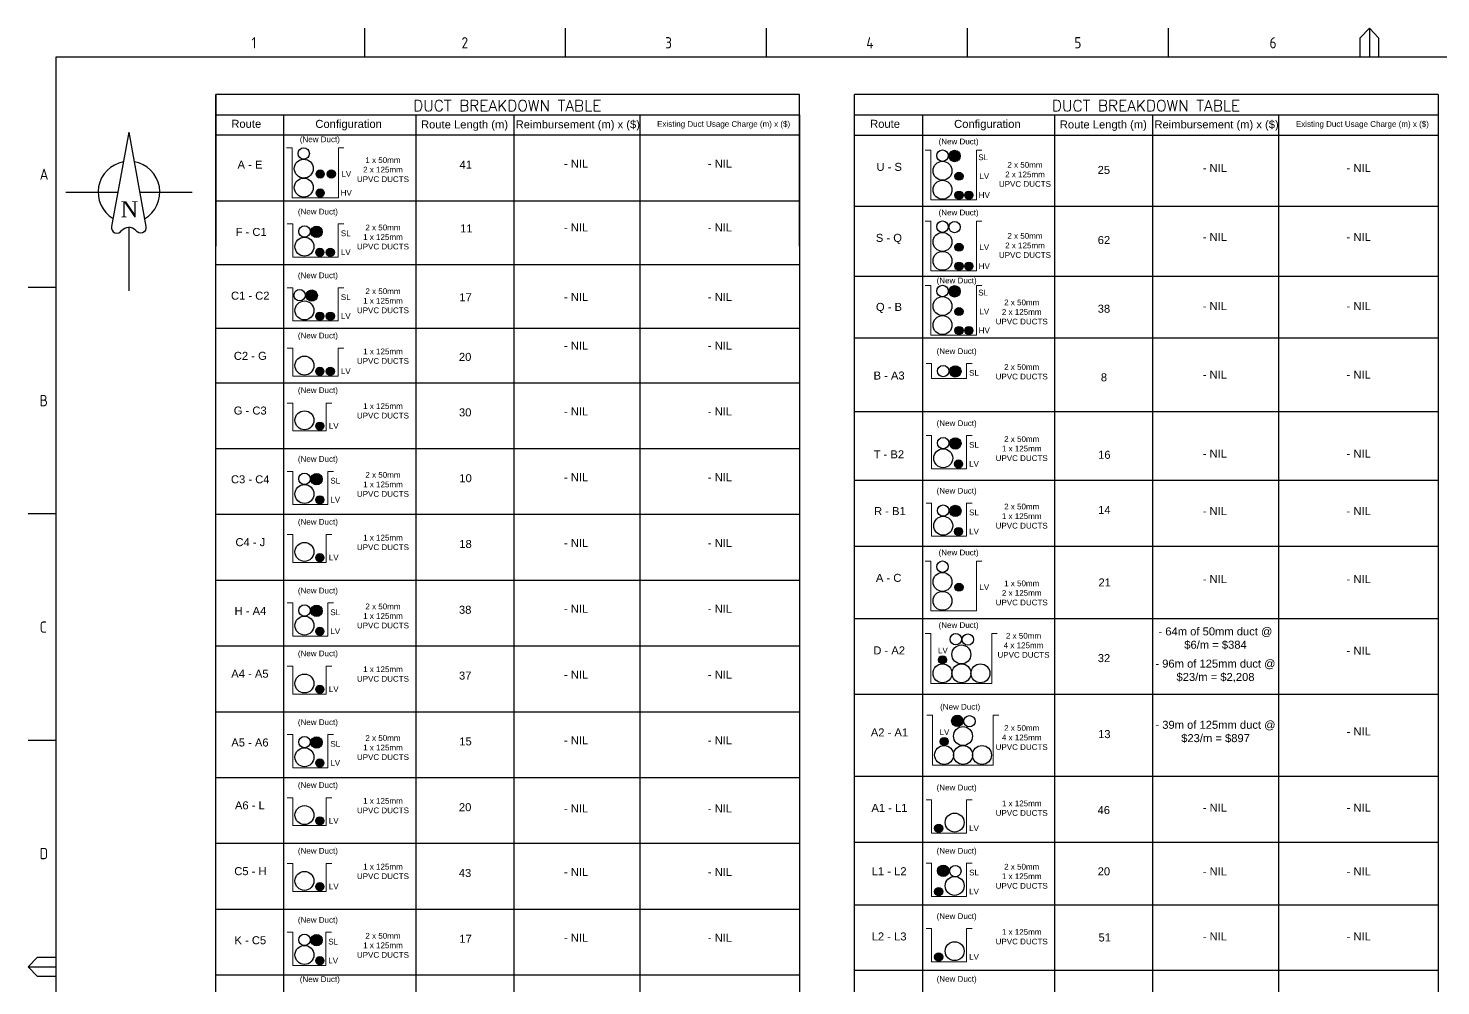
# Paper-space layout 'Sheet(4)' of a CAD drawing. Header units: metres, sheet in millimetres. Extents: x -29 to 809, y -3 to 584.
# Drawn here: x -28.8 to 412.4, y 284.7 to 583.8 of the extents above; entities that cross this region are included whole.
import ezdxf
from ezdxf.enums import TextEntityAlignment as Align

# ---------------------------------------------------------------- set-up
doc = ezdxf.new("R2010")
doc.units = ezdxf.units.M
doc.layers.get('0').update_dxf_attribs({"color": 6})
doc.layers.add('Notes', color=7, linetype='Continuous')
doc.layers.add('SupportsUG_SP_EXT', color=7, linetype='Continuous')
doc.styles.add('Elec', font='romand__.ttf')
doc.styles.add('iecISOCP', font='isocp.shx')
doc.styles.add('iecNAME', font='times.ttf')
doc.styles.get("Standard").update_dxf_attribs({"font": 'arial.ttf'})

# ---------------------------------------------------------------- blocks, each defined once
blk = doc.blocks.new('A1_FRAME_TITLE')
at = {"layer": 'Notes', "linetype": 'Continuous'}
for p, q in [((89.14, 574.39), (89.14, 583.39)), ((154.65, 574.39), (154.65, 583.39)), ((220.16, 574.39), (220.16, 583.39)), ((285.67, 574.39), (285.67, 583.39)), ((351.17, 574.39), (351.17, 583.39)), ((413.67, 580.39), (416.67, 583.39)), ((416.67, 583.39), (416.67, 574.39)), ((416.67, 583.39), (419.67, 580.39)), ((413.67, 574.39), (413.67, 580.39)), ((419.67, 580.39), (419.67, 574.39)), ((-11.55, 574.39), (-11.55, 5.97)), ((-11.55, 502.43), (-20.55, 502.43)), ((-11.56, 431.68), (-20.55, 431.68)), ((-11.56, 360.93), (-20.55, 360.93)), ((-20.55, 290.18), (-17.55, 293.18)), ((-17.55, 293.18), (-11.56, 293.18)), ((-20.55, 290.18), (-11.55, 290.18)), ((-17.55, 287.18), (-20.55, 290.18)), ((-11.56, 287.18), (-17.55, 287.18))]:
    blk.add_line(p, q, dxfattribs=at)
at = {"layer": 'Notes', "linetype": 'Continuous', "flags": 128}
for points in [[(149.5, 574.39), (-11.55, 574.39)], [(844.88, 574.39), (149.5, 574.39)]]:
    blk.add_lwpolyline(points, dxfattribs=at)
blk.add_attdef('DRAFT_NUM', (9.35, 23.29), '', height=2.5, rotation=90)
at = {"layer": 'Notes', "style": 'iecISOCP'}
for s, p in [('1', (52.24, 577.12)), ('2', (120.7, 577.12)), ('3', (187.09, 577.12)), ('4', (252.67, 577.12)), ('5', (320.5, 577.12)), ('6', (384.13, 577.12)), ('A', (-16.81, 536.06)), ('B', (-16.81, 465.31)), ('C', (-16.81, 394.56)), ('D', (-16.81, 323.81))]:
    blk.add_text(s, height=3.5, dxfattribs=at).set_placement(p)
at = {"layer": 'Notes', "style": 'iecISOCP', "flags": 8}
blk.add_attdef('VERSION_NO', text='', height=2.5, rotation=90, dxfattribs=at).set_placement((302.04, 43.81), align=Align.MIDDLE_CENTER)
at = {"layer": 'Notes', "style": 'iecISOCP'}
for tag, p in [('CAP_NO', (513.19, 43.46)), ('IE_NUM', (513.05, 37.81)), ('REF_No_1', (335.24, 32.31)), ('REF_1', (362.52, 32.31)), ('GEN_WO', (441.71, 31.76)), ('HV_SWITCH', (513.46, 32.16)), ('REF_No_2', (335.24, 26.31)), ('REF_2', (362.52, 26.31)), ('OH_WO', (441.71, 25.81)), ('UBD_REF', (513.05, 25.83)), ('REF_No_3', (335.24, 20.31)), ('REF_3', (362.52, 20.31)), ('UG_WO', (441.71, 20.05)), ('GIS_MAP_No', (513.05, 20.04)), ('REF_No_4', (335.24, 14.31)), ('REF_4', (362.52, 14.31)), ('SUB_WO', (441.71, 13.81)), ('HV_OP_DIAG', (513.33, 14.2)), ('LGA', (512.95, 7.78)), ('ExportID', (-11.47, 2.39))]:
    blk.add_attdef(tag, p, '', height=2.5, dxfattribs=at)
for tag, height, p in [('T1', 3.5, (684.37, 39.47)), ('scale', 2.5, (567.76, 33.27)), ('T2', 3.5, (684.37, 34.35)), ('T3', 3.5, (684.37, 28.92)), ('DRAWN', 2.5, (567.76, 24.93)), ('T4', 3.5, (684.37, 23.66)), ('REV', 5, (840.57, 17.1)), ('DATE', 2.5, (567.76, 16.88)), ('T5', 3.5, (684.37, 18.23)), ('T6', 3.5, (684.37, 12.97)), ('CHD', 2.5, (567.76, 8.37)), ('DESIGN', 2.5, (605.62, 9.15))]:
    blk.add_attdef(tag, text='', height=height, dxfattribs=at).set_placement(p, align=Align.CENTER)
blk.add_attdef('NUM', text='', height=7, dxfattribs=at).set_placement((812.88, 20.12), align=Align.MIDDLE_CENTER)
for tag, p in [('NS', (811.23, 8.12)), ('SHTS', (825.93, 8.12))]:
    blk.add_attdef(tag, text='', height=2.5, dxfattribs=at).set_placement(p, align=Align.MIDDLE)
at = {"layer": 'Notes', "style": 'iecISOCP', "flags": 1}
for tag, p in [('ProjectType', (-6.37, -26.8)), ('ProjectNumber', (3.01, -26.82)), ('DrawingNumber', (14.96, -26.8)), ('ProjectDescription', (27.02, -26.83)), ('ExportDate', (39.74, -26.79)), ('ExportUserName', (48.61, -26.8)), ('DesignerCompanyName', (60.94, -26.79)), ('ExportAreaOfInterest', (76.55, -26.81)), ('GIS_SUCCESS', (91.45, -26.78)), ('CAD_SUCCESS', (101.24, -26.78)), ('DEPOTCODE', (111.56, -26.88)), ('ExportCategories', (119.53, -26.8)), ('Comments', (133.84, -26.88))]:
    blk.add_attdef(tag, p, '', height=1, dxfattribs=at)
blk = doc.blocks.new('NorthPnt 11(NP11)')
for p, q in [((-19.7, 0.02), (-3.49, 0)), ((3.32, 0), (19.7, -0.02)), ((-0.08, -10.94), (-0.08, -30.8))]:
    blk.add_line(p, q)
for points in [[(-0.08, 18.81), (-5.43, -10.68, 0.877048), (-2.29, -11.9, -0.1543), (-0.08, -10.94, 0.090511)], [(-0.08, 18.81), (5.26, -10.68, -0.877048), (2.13, -11.9, 0.1543), (-0.08, -10.94, -0.090511)]]:
    blk.add_lwpolyline(points, format="xyb")
for start, end in [(100.5988, 238.8643), (300.0994, 80.4374)]:
    blk.add_arc((0, 0), 9.64, start, end)
at = {"color": 7, "style": 'iecNAME'}
blk.add_text('N', height=5.02, dxfattribs=at).set_placement((-2.62, -7.82))

psp = doc.layouts.new('Sheet(4)')

# ---------------------------------------------------------------- hatches: boundary and pattern name
at = {"layer": 'Notes'}
h = psp.add_hatch(color=256, dxfattribs=at)
h.dxf.hatch_style = 1
h.paths.add_polyline_path([(258.77, 543.87, 1), (262.32, 543.87, 1)])
h = psp.add_hatch(color=256, dxfattribs=at)
h.dxf.hatch_style = 1
h.paths.add_polyline_path([(63.67, 538.24, 1), (61.13, 538.24, 1)])
h = psp.add_hatch(color=256, dxfattribs=at)
h.dxf.hatch_style = 1
h.paths.add_polyline_path([(67.15, 538.24, 1), (64.6, 538.24, 1)])
h = psp.add_hatch(color=256, dxfattribs=at)
h.dxf.hatch_style = 1
h.paths.add_polyline_path([(263.17, 537.56, 1), (260.62, 537.56, 1)])
h = psp.add_hatch(color=256, dxfattribs=at)
h.dxf.hatch_style = 1
h.paths.add_polyline_path([(63.67, 532.32, 1), (61.13, 532.32, 1)])
h = psp.add_hatch(color=256, dxfattribs=at)
h.dxf.hatch_style = 1
h.paths.add_polyline_path([(263.17, 531.64, 1), (260.62, 531.64, 1)])
h = psp.add_hatch(color=256, dxfattribs=at)
h.dxf.hatch_style = 1
h.paths.add_polyline_path([(266.26, 531.64, 1), (263.71, 531.64, 1)])
h = psp.add_hatch(color=256, dxfattribs=at)
h.dxf.hatch_style = 1
h.paths.add_polyline_path([(59.5, 520.18, 1), (63.05, 520.18, 1)])
h = psp.add_hatch(color=256, dxfattribs=at)
h.dxf.hatch_style = 1
h.paths.add_polyline_path([(263.17, 515.37, 1), (260.62, 515.37, 1)])
h = psp.add_hatch(color=256, dxfattribs=at)
h.dxf.hatch_style = 1
h.paths.add_polyline_path([(63.57, 513.76, 1), (61.02, 513.76, 1)])
h = psp.add_hatch(color=256, dxfattribs=at)
h.dxf.hatch_style = 1
h.paths.add_polyline_path([(66.85, 513.76, 1), (64.3, 513.76, 1)])
h = psp.add_hatch(color=256, dxfattribs=at)
h.dxf.hatch_style = 1
h.paths.add_polyline_path([(263.17, 509.45, 1), (260.62, 509.45, 1)])
h = psp.add_hatch(color=256, dxfattribs=at)
h.dxf.hatch_style = 1
h.paths.add_polyline_path([(266.26, 509.45, 1), (263.71, 509.45, 1)])
h = psp.add_hatch(color=256, dxfattribs=at)
h.dxf.hatch_style = 1
h.paths.add_polyline_path([(258.77, 501.59, 1), (262.32, 501.59, 1)])
h = psp.add_hatch(color=256, dxfattribs=at)
h.dxf.hatch_style = 1
h.paths.add_polyline_path([(57.99, 500.26, 1), (61.55, 500.26, 1)])
h = psp.add_hatch(color=256, dxfattribs=at)
h.dxf.hatch_style = 1
h.paths.add_polyline_path([(63.57, 493.84, 1), (61.02, 493.84, 1)])
h = psp.add_hatch(color=256, dxfattribs=at)
h.dxf.hatch_style = 1
h.paths.add_polyline_path([(66.85, 493.84, 1), (64.3, 493.84, 1)])
h = psp.add_hatch(color=256, dxfattribs=at)
h.dxf.hatch_style = 1
h.paths.add_polyline_path([(263.17, 495.28, 1), (260.62, 495.28, 1)])
h = psp.add_hatch(color=256, dxfattribs=at)
h.dxf.hatch_style = 1
h.paths.add_polyline_path([(263.17, 489.36, 1), (260.62, 489.36, 1)])
h = psp.add_hatch(color=256, dxfattribs=at)
h.dxf.hatch_style = 1
h.paths.add_polyline_path([(266.26, 489.36, 1), (263.71, 489.36, 1)])
h = psp.add_hatch(color=256, dxfattribs=at)
h.dxf.hatch_style = 1
h.paths.add_polyline_path([(63.57, 476.59, 1), (61.02, 476.59, 1)])
h = psp.add_hatch(color=256, dxfattribs=at)
h.dxf.hatch_style = 1
h.paths.add_polyline_path([(66.85, 476.59, 1), (64.3, 476.59, 1)])
h = psp.add_hatch(color=256, dxfattribs=at)
h.dxf.hatch_style = 1
h.paths.add_polyline_path([(259, 476.58, 1), (262.55, 476.58, 1)])
h = psp.add_hatch(color=256, dxfattribs=at)
h.dxf.hatch_style = 1
h.paths.add_polyline_path([(63.57, 459.5, 1), (61.02, 459.5, 1)])
h = psp.add_hatch(color=256, dxfattribs=at)
h.dxf.hatch_style = 1
h.paths.add_polyline_path([(259, 454.08, 1), (262.55, 454.08, 1)])
h = psp.add_hatch(color=256, dxfattribs=at)
h.dxf.hatch_style = 1
h.paths.add_polyline_path([(263.07, 447.66, 1), (260.52, 447.66, 1)])
h = psp.add_hatch(color=256, dxfattribs=at)
h.dxf.hatch_style = 1
h.paths.add_polyline_path([(59.5, 442.9, 1), (63.05, 442.9, 1)])
h = psp.add_hatch(color=256, dxfattribs=at)
h.dxf.hatch_style = 1
h.paths.add_polyline_path([(63.57, 436.47, 1), (61.02, 436.47, 1)])
h = psp.add_hatch(color=256, dxfattribs=at)
h.dxf.hatch_style = 1
h.paths.add_polyline_path([(259, 432.98, 1), (262.55, 432.98, 1)])
h = psp.add_hatch(color=256, dxfattribs=at)
h.dxf.hatch_style = 1
h.paths.add_polyline_path([(263.07, 426.56, 1), (260.52, 426.56, 1)])
h = psp.add_hatch(color=256, dxfattribs=at)
h.dxf.hatch_style = 1
h.paths.add_polyline_path([(63.57, 418.39, 1), (61.02, 418.39, 1)])
h = psp.add_hatch(color=256, dxfattribs=at)
h.dxf.hatch_style = 1
h.paths.add_polyline_path([(263.17, 409.15, 1), (260.62, 409.15, 1)])
h = psp.add_hatch(color=256, dxfattribs=at)
h.dxf.hatch_style = 1
h.paths.add_polyline_path([(59.5, 401.79, 1), (63.05, 401.79, 1)])
h = psp.add_hatch(color=256, dxfattribs=at)
h.dxf.hatch_style = 1
h.paths.add_polyline_path([(63.57, 395.36, 1), (61.02, 395.36, 1)])
h = psp.add_hatch(color=256, dxfattribs=at)
h.dxf.hatch_style = 1
h.paths.add_polyline_path([(258.05, 386.49, 1), (255.51, 386.49, 1)])
h = psp.add_hatch(color=256, dxfattribs=at)
h.dxf.hatch_style = 1
h.paths.add_polyline_path([(63.57, 377.28, 1), (61.02, 377.28, 1)])
h = psp.add_hatch(color=256, dxfattribs=at)
h.dxf.hatch_style = 1
h.paths.add_polyline_path([(263.18, 367.4, 1), (259.63, 367.4, 1)])
h = psp.add_hatch(color=256, dxfattribs=at)
h.dxf.hatch_style = 1
h.paths.add_polyline_path([(59.5, 360.67, 1), (63.05, 360.67, 1)])
h = psp.add_hatch(color=256, dxfattribs=at)
h.dxf.hatch_style = 1
h.paths.add_polyline_path([(258.55, 360.98, 1), (256, 360.98, 1)])
h = psp.add_hatch(color=256, dxfattribs=at)
h.dxf.hatch_style = 1
h.paths.add_polyline_path([(63.57, 354.25, 1), (61.02, 354.25, 1)])
h = psp.add_hatch(color=256, dxfattribs=at)
h.dxf.hatch_style = 1
h.paths.add_polyline_path([(63.57, 336.17, 1), (61.02, 336.17, 1)])
h = psp.add_hatch(color=256, dxfattribs=at)
h.dxf.hatch_style = 1
h.paths.add_polyline_path([(256.84, 333.84, 1), (254.3, 333.84, 1)])
h = psp.add_hatch(color=256, dxfattribs=at)
h.dxf.hatch_style = 1
h.paths.add_polyline_path([(258.77, 320.58, 1), (255.22, 320.58, 1)])
h = psp.add_hatch(color=256, dxfattribs=at)
h.dxf.hatch_style = 1
h.paths.add_polyline_path([(63.57, 315.62, 1), (61.02, 315.62, 1)])
h = psp.add_hatch(color=256, dxfattribs=at)
h.dxf.hatch_style = 1
h.paths.add_polyline_path([(256.84, 314.05, 1), (254.3, 314.05, 1)])
h = psp.add_hatch(color=256, dxfattribs=at)
h.dxf.hatch_style = 1
h.paths.add_polyline_path([(59.5, 298.9, 1), (63.05, 298.9, 1)])
h = psp.add_hatch(color=256, dxfattribs=at)
h.dxf.hatch_style = 1
h.paths.add_polyline_path([(63.57, 292.48, 1), (61.02, 292.48, 1)])
h = psp.add_hatch(color=256, dxfattribs=at)
h.dxf.hatch_style = 1
h.paths.add_polyline_path([(256.84, 293.66, 1), (254.3, 293.66, 1)])

# ---------------------------------------------------------------- linework, layer by layer
for p, q in [((29.8, 563.11), (29.8, 515.73)), ((212.07, 563.11), (29.8, 563.11)), ((29.82, 156.53), (29.8, 563.11)), ((212.07, 515.73), (212.07, 563.11)), ((229.32, 166.35), (229.3, 563.1)), ((411.57, 563.1), (229.3, 563.1)), ((411.57, 563.1), (411.57, 166.35)), ((50.98, 556.75), (50.98, 156.53)), ((92.24, 556.75), (92.24, 156.53)), ((122.84, 556.75), (122.85, 156.53)), ((162.22, 556.75), (162.22, 156.53)), ((212.07, 556.75), (212.07, 226.38)), ((250.47, 556.74), (250.47, 166.35)), ((291.74, 556.74), (291.74, 166.35)), ((322.34, 556.74), (322.34, 166.35)), ((361.71, 556.74), (361.71, 166.35)), ((229.3, 550.43), (411.57, 550.43)), ((29.8, 529.88), (212.07, 529.88)), ((229.3, 528.23), (411.57, 528.23)), ((29.8, 509.96), (212.07, 509.96)), ((229.3, 506.34), (411.57, 506.34)), ((29.81, 490.13), (212.07, 490.13)), ((229.3, 487.12), (411.57, 487.12)), ((29.81, 473.04), (212.07, 473.04)), ((229.3, 464.06), (411.57, 464.06)), ((229.31, 464.06), (411.57, 464.06)), ((29.81, 452.49), (212.07, 452.49)), ((229.31, 442.57), (411.57, 442.57)), ((29.81, 431.93), (212.07, 431.93)), ((229.31, 422.01), (411.57, 422.01)), ((229.31, 422.01), (411.57, 422.01)), ((29.81, 411.38), (212.08, 411.38)), ((229.31, 399.36), (411.57, 399.36)), ((29.8, 390.82), (212.07, 390.82)), ((229.31, 375.72), (411.57, 375.72)), ((29.81, 370.26), (212.08, 370.26)), ((29.81, 349.71), (212.08, 349.71)), ((229.3, 350.11), (411.57, 350.11)), ((29.81, 329.15), (212.08, 329.15)), ((229.3, 329.49), (411.57, 329.49)), ((229.3, 309.94), (411.57, 309.94)), ((29.81, 308.6), (212.07, 308.6)), ((29.81, 288.04), (212.07, 288.04)), ((229.3, 289.48), (411.57, 289.48))]:
    psp.add_line(p, q, dxfattribs=at)
at = {"layer": 'Notes', "lineweight": 0}
psp.add_line((264.29, 474.33), (253.37, 474.33), dxfattribs=at)
at = {"layer": 'Notes'}
for points in [[(29.8, 556.75), (212.07, 556.75)], [(229.3, 556.74), (411.57, 556.74)], [(29.8, 550.44), (212.07, 550.44)], [(229.3, 550.43), (411.57, 550.43)]]:
    psp.add_lwpolyline(points, dxfattribs=at)
at = {"layer": 'Notes', "lineweight": 0, "flags": 128}
for points in [[(53.64, 530.83), (53.64, 546.4), (51.9, 546.4)], [(53.64, 530.83), (68.1, 530.83), (68.1, 546.4), (69.84, 546.4)], [(253.13, 530.15), (253.13, 545.72), (251.4, 545.72)], [(253.13, 530.15), (267.35, 530.15), (267.35, 545.72), (269.09, 545.72)], [(53.88, 512.27), (53.88, 522.64), (52.14, 522.64)], [(68.07, 512.27), (68.07, 522.64), (69.8, 522.64)], [(253.13, 507.96), (253.13, 523.53), (251.4, 523.53)], [(253.13, 507.96), (267.35, 507.96), (267.35, 523.53), (269.09, 523.53)], [(53.88, 512.27), (68.07, 512.27)], [(253.13, 487.87), (253.13, 503.44), (251.4, 503.44)], [(253.13, 487.87), (267.35, 487.87), (267.35, 503.44), (269.09, 503.44)], [(53.88, 492.35), (53.88, 502.72), (52.14, 502.72)], [(68.07, 492.35), (68.07, 502.72), (69.81, 502.72)], [(53.88, 492.35), (68.07, 492.35)], [(53.88, 475.1), (53.88, 483.79), (52.14, 483.79)], [(68.07, 475.1), (68.07, 483.79), (69.81, 483.79)], [(253.37, 474.33), (253.37, 479.04), (251.64, 479.04)], [(264.29, 474.33), (264.29, 479.04), (266.02, 479.04)], [(53.88, 475.1), (68.07, 475.1)], [(53.88, 458.01), (53.88, 466.7), (52.14, 466.7)], [(64.32, 458.01), (64.32, 466.7), (66.05, 466.7)], [(53.88, 458.01), (64.32, 458.01)], [(253.37, 446.17), (253.37, 456.54), (251.64, 456.54)], [(264.29, 446.17), (264.29, 456.54), (266.02, 456.54)], [(253.37, 446.17), (264.29, 446.17)], [(53.88, 434.98), (53.88, 445.36), (52.14, 445.36)], [(64.79, 434.98), (64.79, 445.36), (66.53, 445.36)], [(53.88, 434.98), (64.79, 434.98)], [(253.37, 425.07), (253.37, 435.44), (251.64, 435.44)], [(264.29, 425.07), (264.29, 435.44), (266.02, 435.44)], [(53.88, 416.9), (53.88, 425.59), (52.14, 425.59)], [(64.32, 416.9), (64.32, 425.59), (66.05, 425.59)], [(253.37, 425.07), (264.29, 425.07)], [(53.88, 416.9), (64.32, 416.9)], [(251.4, 417.31), (253.13, 417.31), (253.13, 401.74), (267.36, 401.74), (267.36, 417.31), (269.09, 417.31)], [(53.88, 393.87), (53.88, 404.25), (52.14, 404.25)], [(64.79, 393.87), (64.79, 404.25), (66.53, 404.25)], [(53.88, 393.87), (64.79, 393.87)], [(253.13, 379.08), (253.13, 394.65), (251.4, 394.65)], [(253.13, 379.08), (272.13, 379.08), (272.13, 394.65), (273.87, 394.65)], [(53.88, 375.79), (53.88, 384.48), (52.14, 384.48)], [(64.32, 375.79), (64.32, 384.48), (66.05, 384.48)], [(53.88, 375.79), (64.32, 375.79)], [(253.63, 353.57), (253.63, 369.14), (251.89, 369.14)], [(253.63, 353.57), (272.63, 353.57), (272.63, 369.14), (274.36, 369.14)], [(53.88, 352.76), (53.88, 363.14), (52.14, 363.14)], [(64.79, 352.76), (64.79, 363.14), (66.53, 363.14)], [(53.88, 352.76), (64.79, 352.76)], [(53.88, 334.68), (53.88, 343.37), (52.14, 343.37)], [(64.32, 334.68), (64.32, 343.37), (66.05, 343.37)], [(253.38, 332.35), (253.38, 342.72), (251.64, 342.72)], [(264.29, 332.35), (264.29, 342.72), (266.03, 342.72)], [(53.88, 334.68), (64.32, 334.68)], [(253.38, 332.35), (264.29, 332.35)], [(53.88, 314.13), (53.88, 322.82), (52.14, 322.82)], [(64.32, 314.13), (64.32, 322.82), (66.05, 322.82)], [(253.38, 312.56), (253.38, 322.93), (251.64, 322.93)], [(264.29, 312.56), (264.29, 322.93), (266.03, 322.93)], [(53.88, 314.13), (64.32, 314.13)], [(253.38, 312.56), (264.29, 312.56)], [(53.88, 290.98), (53.88, 301.36), (52.14, 301.36)], [(64.15, 290.98), (64.15, 301.36), (65.89, 301.36)], [(253.38, 292.17), (253.38, 302.54), (251.64, 302.54)], [(264.29, 292.17), (264.29, 302.54), (266.03, 302.54)], [(253.38, 292.17), (264.29, 292.17)], [(53.88, 290.98), (64.15, 290.98)]]:
    psp.add_lwpolyline(points, dxfattribs=at)
at = {"layer": 'Notes'}
for centre, radius in [((57.27, 539.93), 2.96), ((57.27, 544.66), 1.78), ((256.77, 543.98), 1.78), ((260.55, 543.87), 1.78), ((62.4, 538.24), 1.27), ((65.87, 538.24), 1.27), ((256.77, 539.25), 2.96), ((261.9, 537.56), 1.27), ((57.27, 534), 2.96), ((256.77, 533.33), 2.96), ((62.4, 532.32), 1.27), ((261.9, 531.64), 1.27), ((264.98, 531.64), 1.27), ((57.5, 520.3), 1.78), ((61.28, 520.18), 1.78), ((256.77, 521.79), 1.78), ((260.55, 521.67), 1.78), ((57.5, 515.56), 2.96), ((256.77, 517.05), 2.96), ((261.9, 515.37), 1.27), ((62.3, 513.76), 1.27), ((65.58, 513.76), 1.27), ((256.77, 511.13), 2.96), ((261.9, 509.45), 1.27), ((264.98, 509.45), 1.27), ((256.77, 501.7), 1.78), ((260.55, 501.59), 1.78), ((55.99, 500.38), 1.78), ((57.5, 495.64), 2.96), ((59.77, 500.26), 1.78), ((256.77, 496.97), 2.96), ((62.3, 493.84), 1.27), ((65.58, 493.84), 1.27), ((261.9, 495.28), 1.27), ((256.77, 491.05), 2.96), ((261.9, 489.36), 1.27), ((264.98, 489.36), 1.27), ((57.5, 478.39), 2.96), ((62.3, 476.59), 1.27), ((65.58, 476.59), 1.27), ((256.99, 476.69), 1.78), ((260.77, 476.58), 1.78), ((57.5, 461.31), 2.96), ((62.3, 459.5), 1.27), ((256.99, 454.2), 1.78), ((260.77, 454.08), 1.78), ((256.99, 449.46), 2.96), ((261.79, 447.66), 1.27), ((57.5, 438.28), 2.96), ((57.5, 443.01), 1.78), ((61.28, 442.9), 1.78), ((62.3, 436.47), 1.27), ((256.99, 433.1), 1.78), ((260.77, 432.98), 1.78), ((256.99, 428.36), 2.96), ((261.79, 426.56), 1.27), ((57.5, 420.2), 2.96), ((62.3, 418.39), 1.27), ((256.77, 415.57), 1.78), ((256.77, 410.83), 2.96), ((261.9, 409.15), 1.27), ((256.77, 404.91), 2.96), ((57.5, 401.9), 1.78), ((61.28, 401.79), 1.78), ((57.5, 397.17), 2.96), ((62.3, 395.36), 1.27), ((260.91, 392.91), 1.78), ((264.68, 392.79), 1.78), ((262.66, 388.17), 2.96), ((256.77, 382.25), 2.96), ((256.78, 386.49), 1.27), ((262.69, 382.25), 2.96), ((268.61, 382.25), 2.96), ((57.5, 379.08), 2.96), ((62.3, 377.28), 1.27), ((261.4, 367.4), 1.78), ((265.18, 367.28), 1.78), ((57.5, 360.79), 1.78), ((61.28, 360.67), 1.78), ((257.28, 360.98), 1.27), ((263.16, 362.66), 2.96), ((57.5, 356.05), 2.96), ((257.27, 356.74), 2.96), ((263.19, 356.74), 2.96), ((269.11, 356.74), 2.96), ((62.3, 354.25), 1.27), ((57.5, 337.97), 2.96), ((62.3, 336.17), 1.27), ((260.56, 335.64), 2.96), ((255.57, 333.84), 1.27), ((257, 320.58), 1.78), ((260.77, 320.47), 1.78), ((57.5, 317.42), 2.96), ((260.56, 315.85), 2.96), ((62.3, 315.62), 1.27), ((255.57, 314.05), 1.27), ((57.5, 299.01), 1.78), ((61.28, 298.9), 1.78), ((57.5, 294.28), 2.96), ((260.56, 295.46), 2.96), ((62.3, 292.48), 1.27), ((255.57, 293.66), 1.27)]:
    psp.add_circle(centre, radius, dxfattribs=at)

# ---------------------------------------------------------------- block references
psp.add_blockref('NorthPnt 11(NP11)', (2.69, 532.55), dxfattribs=at)
at = {"layer": 'SupportsUG_SP_EXT', "xscale": 0.958}
psp.add_blockref('A1_FRAME_TITLE', (-9.08, 0.39), dxfattribs=at)

# ---------------------------------------------------------------- texts
at = {"layer": 'Notes', "style": 'Elec'}
for p in [(120.83, 559.61), (320.32, 559.6)]:
    psp.add_text('DUCT BREAKDOWN TABLE', height=3.5, dxfattribs=at).set_placement(p, align=Align.MIDDLE_CENTER)
at = {"layer": 'Notes'}
for s, p in [('(New Duct)', (62.3, 549.98)), ('(New Duct)', (261.8, 549.3)), ('SL', (269.47, 544.37)), ('LV', (70.56, 539.18)), ('LV', (269.82, 538.5)), ('HV', (70.56, 533.26)), ('HV', (269.82, 532.58)), ('(New Duct)', (61.7, 527.4)), ('(New Duct)', (261.8, 527.11)), ('SL', (70.39, 520.62)), ('LV', (269.82, 516.3)), ('LV', (70.39, 514.7)), ('(New Duct)', (61.7, 507.48)), ('HV', (269.82, 510.38)), ('(New Duct)', (261.19, 505.89)), ('SL', (70.39, 500.7)), ('SL', (269.47, 502.09)), ('LV', (70.39, 494.78)), ('LV', (269.82, 496.22)), ('HV', (269.82, 490.3)), ('(New Duct)', (61.7, 488.68)), ('(New Duct)', (261.19, 483.8)), ('LV', (70.39, 477.53)), ('SL', (266.61, 477.01)), ('(New Duct)', (61.7, 471.6)), ('LV', (66.64, 460.44)), ('(New Duct)', (261.19, 461.3)), ('SL', (266.61, 454.52)), ('(New Duct)', (61.7, 450.12)), ('LV', (266.61, 448.6)), ('SL', (67.12, 443.33)), ('LV', (67.12, 437.41)), ('(New Duct)', (261.19, 440.2)), ('SL', (266.61, 433.42)), ('(New Duct)', (61.7, 430.48)), ('LV', (266.61, 427.5)), ('LV', (66.64, 419.33)), ('(New Duct)', (261.8, 420.89)), ('(New Duct)', (61.7, 409)), ('LV', (269.82, 410.08)), ('SL', (67.12, 402.22)), ('(New Duct)', (261.8, 398.23)), ('LV', (67.12, 396.3)), ('(New Duct)', (61.7, 389.37)), ('LV', (256.89, 390.31)), ('LV', (66.64, 378.22)), ('(New Duct)', (262.29, 372.72)), ('(New Duct)', (61.7, 367.89)), ('LV', (257.38, 364.8)), ('SL', (67.12, 361.11)), ('LV', (67.12, 355.19)), ('(New Duct)', (61.7, 348.26)), ('(New Duct)', (261.19, 347.48)), ('LV', (66.64, 337.11)), ('LV', (266.61, 334.77)), ('(New Duct)', (61.7, 327.71)), ('(New Duct)', (261.19, 327.69)), ('SL', (266.61, 320.91)), ('LV', (66.64, 316.55)), ('LV', (266.61, 314.99)), ('(New Duct)', (61.7, 306.12)), ('(New Duct)', (261.19, 307.3)), ('SL', (66.47, 299.33)), ('LV', (66.47, 293.41)), ('LV', (266.61, 294.6)), ('(New Duct)', (62.3, 287.59)), ('(New Duct)', (261.19, 287.67))]:
    psp.add_text(s, height=1.79, dxfattribs=at).set_placement(p, align=Align.TOP_CENTER)
at = {"layer": 'Notes', "attachment_point": 1}
for s, insert, char_height, width in [('{\\C7;Route}', (34.67, 555.19), 2.5, 21.3007), ('{\\C7;Configuration}', (60.9, 555.15), 2.5, 31.8297), ('{\\C7;Route Length (m)}', (93.91, 554.99), 2.5, 28.8337), ('{\\C7;Reimbursement (m) x ($)}', (123.47, 555.01), 2.5, 38.7746), ('{\\C7;Existing Duct Usage Charge (m) x ($)}', (167.64, 554.78), 1.79, 41.6723), ('{\\C7;Route}', (234.17, 555.18), 2.5, 21.3007), ('{\\C7;Configuration}', (260.4, 555.15), 2.5, 31.8297), ('{\\C7;Route Length (m)}', (293.41, 554.98), 2.5, 28.8337), ('{\\C7;Reimbursement (m) x ($)}', (322.96, 555), 2.5, 38.7746), ('{\\C7;Existing Duct Usage Charge (m) x ($)}', (367.14, 554.77), 1.79, 41.6723), ('\\pi21.261;{\\C7;- NIL}', (117.28, 542.74), 2.5, 49.8559), ('\\pi21.261;{\\C7;- NIL}', (162.22, 542.74), 2.5, 49.8559), ('\\pi6.7988;{\\C7;A - E}', (29.8, 542.42), 2.5, 21.1726), ('\\pi13.701;{\\C7;41}', (92.24, 542.42), 2.5, 30.6013), ('\\pi6.8371;{\\C7;U - S}', (229.3, 541.74), 2.5, 21.1726), ('\\pi13.479;{\\C7;25}', (291.74, 540.77), 2.5, 30.6013), ('\\pi21.261;{\\C7;- NIL}', (316.78, 541.37), 2.5, 49.8559), ('\\pi21.261;{\\C7;- NIL}', (361.71, 541.37), 2.5, 49.8559), ('\\pi6.1993;{\\C7;F - C1}', (29.8, 521.4), 2.5, 21.1726), ('\\pi13.869;{\\C7;11}', (92.24, 522.5), 2.5, 30.6013), ('\\pi21.261;{\\C7;- NIL}', (117.28, 522.82), 2.5, 49.8559), ('\\pi21.261;{\\C7;- NIL}', (162.22, 522.82), 2.5, 49.8559), ('\\pi6.6538;{\\C7;S - Q}', (229.3, 519.55), 2.5, 21.1726), ('\\pi13.516;{\\C7;62}', (291.74, 518.88), 2.5, 30.6013), ('\\pi21.261;{\\C7;- NIL}', (316.78, 519.81), 2.5, 49.8559), ('\\pi21.261;{\\C7;- NIL}', (361.71, 519.81), 2.5, 49.8559), ('\\pi4.749;{\\C7;C1 - C2}', (29.8, 501.49), 2.5, 21.1726), ('\\pi13.628;{\\C7;17}', (92.24, 501), 2.5, 30.6013), ('\\pi21.261;{\\C7;- NIL}', (117.28, 501.12), 2.5, 49.8559), ('\\pi21.261;{\\C7;- NIL}', (162.22, 501.12), 2.5, 49.8559), ('\\pi6.6794;{\\C7;Q - B}', (229.3, 497.98), 2.5, 21.1726), ('\\pi13.508;{\\C7;38}', (291.74, 497.41), 2.5, 30.6013), ('\\pi21.261;{\\C7;- NIL}', (316.78, 498.24), 2.5, 49.8559), ('\\pi21.261;{\\C7;- NIL}', (361.71, 498.24), 2.5, 49.8559), ('\\pi21.261;{\\C7;- NIL}', (117.28, 485.9), 2.5, 49.8559), ('\\pi21.261;{\\C7;- NIL}', (162.22, 485.9), 2.5, 49.8559), ('\\pi5.64;{\\C7;C2 - G}', (29.8, 482.69), 2.5, 21.1726), ('\\pi13.493;{\\C7;20}', (92.24, 482.37), 2.5, 30.6013), ('\\pi5.941;{\\C7;B - A3}', (229.3, 476.54), 2.5, 21.1726), ('\\pi21.261;{\\C7;- NIL}', (316.78, 476.81), 2.5, 49.8559), ('\\pi21.261;{\\C7;- NIL}', (361.71, 476.81), 2.5, 49.8559), ('\\pi14.477;{\\C7;8}', (291.74, 475.98), 2.5, 30.6013), ('\\pi5.6161;{\\C7;G - C3}', (29.8, 465.6), 2.5, 21.1726), ('\\pi13.515;{\\C7;30}', (92.24, 465.03), 2.5, 30.6013), ('\\pi21.261;{\\C7;- NIL}', (117.28, 465.34), 2.5, 49.8559), ('\\pi21.261;{\\C7;- NIL}', (162.22, 465.34), 2.5, 49.8559), ('\\pi5.9649;{\\C7;T - B2}', (229.3, 451.92), 2.5, 21.1726), ('\\pi13.629;{\\C7;16}', (291.74, 451.77), 2.5, 30.6013), ('\\pi21.261;{\\C7;- NIL}', (316.78, 452.15), 2.5, 49.8559), ('\\pi21.261;{\\C7;- NIL}', (361.71, 452.15), 2.5, 49.8559), ('\\pi4.7413;{\\C7;C3 - C4}', (29.8, 444.12), 2.5, 21.1726), ('\\pi13.632;{\\C7;10}', (92.24, 444.47), 2.5, 30.6013), ('\\pi21.261;{\\C7;- NIL}', (117.28, 444.79), 2.5, 49.8559), ('\\pi21.261;{\\C7;- NIL}', (162.22, 444.79), 2.5, 49.8559), ('\\pi6.0953;{\\C7;R - B1}', (229.3, 434.2), 2.5, 21.1726), ('\\pi13.633;{\\C7;14}', (291.74, 434.55), 2.5, 30.6013), ('\\pi21.261;{\\C7;- NIL}', (316.78, 434.2), 2.5, 49.8559), ('\\pi21.261;{\\C7;- NIL}', (361.71, 434.2), 2.5, 49.8559), ('\\pi6.1516;{\\C7;C4 - J}', (29.8, 424.49), 2.5, 21.1726), ('\\pi13.625;{\\C7;18}', (92.24, 423.92), 2.5, 30.6013), ('\\pi21.261;{\\C7;- NIL}', (117.28, 424.23), 2.5, 49.8559), ('\\pi21.261;{\\C7;- NIL}', (162.22, 424.23), 2.5, 49.8559), ('\\pi6.6777;{\\C7;A - C}', (229.3, 413.33), 2.5, 21.1726), ('\\pi13.73;{\\C7;21}', (291.74, 411.9), 2.5, 30.6013), ('\\pi21.261;{\\C7;- NIL}', (316.78, 412.95), 2.5, 49.8559), ('\\pi21.261;{\\C7;- NIL}', (361.71, 412.95), 2.5, 49.8559), ('\\pi5.8617;{\\C7;H - A4}', (29.81, 403.01), 2.5, 21.1726), ('\\pi13.508;{\\C7;38}', (92.24, 403.36), 2.5, 30.6013), ('\\pi21.261;{\\C7;- NIL}', (117.28, 403.68), 2.5, 49.8559), ('\\pi21.261;{\\C7;- NIL}', (162.22, 403.68), 2.5, 49.8559), ('\\pi1.2537;{\\C7;- 64m of 50mm duct @ \\P\\pi9.3104;$6/m = $384}', (322.97, 396.61), 2.5, 37.8415), ('\\pi5.8642;{\\C7;D - A2}', (229.3, 390.67), 2.5, 21.1726), ('\\pi13.524;{\\C7;32}', (291.74, 388.26), 2.5, 30.6013), ('\\pi21.261;{\\C7;- NIL}', (361.71, 390.6), 2.5, 49.8559), ('\\pi0.28247;{\\C7;- 96m of 125mm duct @ \\P\\pi6.8752;$23/m = $2,208}', (322.97, 386.54), 2.5, 37.8415), ('\\pi4.8325;{\\C7;A4 - A5}', (29.8, 383.38), 2.5, 21.1726), ('\\pi13.511;{\\C7;37}', (92.24, 382.8), 2.5, 30.6013), ('\\pi21.261;{\\C7;- NIL}', (117.28, 383.12), 2.5, 49.8559), ('\\pi21.261;{\\C7;- NIL}', (162.22, 383.12), 2.5, 49.8559), ('\\pi0.28247;{\\C7;- 39m of 125mm duct @ \\P\\pi8.3341;$23/m = $897}', (322.98, 367.43), 2.5, 37.8415), ('\\pi4.8428;{\\C7;A5 - A6}', (29.81, 361.9), 2.5, 21.1726), ('\\pi13.618;{\\C7;15}', (92.24, 362.25), 2.5, 30.6013), ('\\pi21.261;{\\C7;- NIL}', (117.28, 362.57), 2.5, 49.8559), ('\\pi21.261;{\\C7;- NIL}', (162.22, 362.57), 2.5, 49.8559), ('\\pi5.0832;{\\C7;A2 - A1}', (229.3, 365.04), 2.5, 21.1726), ('\\pi13.628;{\\C7;13}', (291.74, 364.52), 2.5, 30.6013), ('\\pi21.261;{\\C7;- NIL}', (361.72, 365.34), 2.5, 49.8559), ('\\pi5.9896;{\\C7;A6 - L}', (29.8, 342.27), 2.5, 21.1726), ('\\pi13.493;{\\C7;20}', (92.24, 341.69), 2.5, 30.6013), ('\\pi21.261;{\\C7;- NIL}', (117.28, 341.3), 2.5, 49.8559), ('\\pi21.261;{\\C7;- NIL}', (162.22, 341.3), 2.5, 49.8559), ('\\pi5.2768;{\\C7;A1 - L1}', (229.3, 341.48), 2.5, 21.1726), ('\\pi13.461;{\\C7;46}', (291.74, 340.79), 2.5, 30.6013), ('\\pi21.261;{\\C7;- NIL}', (316.79, 341.54), 2.5, 49.8559), ('\\pi21.261;{\\C7;- NIL}', (361.72, 341.54), 2.5, 49.8559), ('\\pi5.7687;{\\C7;C5 - H}', (29.8, 321.71), 2.5, 21.1726), ('\\pi13.46;{\\C7;43}', (92.24, 321.14), 2.5, 30.6013), ('\\pi21.261;{\\C7;- NIL}', (117.28, 321.45), 2.5, 49.8559), ('\\pi21.261;{\\C7;- NIL}', (162.22, 321.45), 2.5, 49.8559), ('\\pi5.3697;{\\C7;L1 - L2}', (229.3, 321.69), 2.5, 21.1726), ('\\pi13.493;{\\C7;20}', (291.74, 321.65), 2.5, 30.6013), ('\\pi21.261;{\\C7;- NIL}', (316.79, 321.63), 2.5, 49.8559), ('\\pi21.261;{\\C7;- NIL}', (361.72, 321.63), 2.5, 49.8559), ('\\pi5.8353;{\\C7;K - C5}', (29.8, 300.12), 2.5, 21.1726), ('\\pi13.628;{\\C7;17}', (92.24, 300.58), 2.5, 30.6013), ('\\pi21.261;{\\C7;- NIL}', (117.28, 300.9), 2.5, 49.8559), ('\\pi21.261;{\\C7;- NIL}', (162.22, 300.9), 2.5, 49.8559), ('\\pi5.3569;{\\C7;L2 - L3}', (229.3, 301.31), 2.5, 21.1726), ('\\pi13.751;{\\C7;51}', (291.74, 300.98), 2.5, 30.6013), ('\\pi21.261;{\\C7;- NIL}', (316.79, 301.31), 2.5, 49.8559), ('\\pi21.261;{\\C7;- NIL}', (361.72, 301.31), 2.5, 49.8559)]:
    psp.add_mtext(s, dxfattribs=dict(at, insert=insert, char_height=char_height, width=width))
at = {"layer": 'Notes', "lineweight": 0, "char_height": 1.79, "attachment_point": 2}
for s, insert, width in [(' \\P1 x 50mm\\P2 x 125mm\\PUPVC DUCTS', (82.01, 546.48), 18.2053), ('\\P2 x 50mm\\P2 x 125mm\\PUPVC DUCTS', (282.52, 544.99), 18.2053), (' \\P2 x 50mm\\P1 x 125mm\\PUPVC DUCTS', (82.01, 525.43), 18.2053), ('\\P2 x 50mm\\P2 x 125mm\\PUPVC DUCTS', (282.52, 522.8), 18.2053), (' \\P2 x 50mm\\P1 x 125mm\\PUPVC DUCTS', (82.01, 505.51), 18.2053), (' \\P2 x 50mm\\P2 x 125mm\\PUPVC DUCTS', (281.5, 502.01), 18.2053), (' \\P1 x 125mm\\PUPVC DUCTS', (82.01, 486.71), 18.2053), (' \\P2 x 50mm\\PUPVC DUCTS', (281.5, 481.83), 18.2053), (' \\P1 x 125mm\\PUPVC DUCTS', (82.01, 469.63), 18.2053), (' \\P2 x 50mm\\P1 x 125mm\\PUPVC DUCTS', (281.5, 459.33), 18.2053), (' \\P2 x 50mm\\P1 x 125mm\\PUPVC DUCTS', (82.01, 448.15), 18.2053), (' \\P2 x 50mm\\P1 x 125mm\\PUPVC DUCTS', (281.5, 438.23), 18.2053), (' \\P1 x 125mm\\PUPVC DUCTS', (82.01, 428.52), 18.2053), (' \\P1 x 50mm\\P2 x 125mm\\PUPVC DUCTS', (281.5, 414.24), 18.2053), (' \\P2 x 50mm\\P1 x 125mm\\PUPVC DUCTS', (82.01, 407.04), 18.2053), ('\\P2 x 50mm\\P4 x 125mm\\PUPVC DUCTS', (282.07, 397.87), 19.1158), (' \\P1 x 125mm\\PUPVC DUCTS', (82.01, 387.41), 18.2053), (' \\P2 x 50mm\\P1 x 125mm\\PUPVC DUCTS', (82.01, 365.93), 18.2053), (' \\P2 x 50mm\\P4 x 125mm\\PUPVC DUCTS', (281.5, 369.07), 18.2053), (' \\P1 x 125mm\\PUPVC DUCTS', (82.01, 346.3), 18.2053), (' \\P1 x 125mm\\PUPVC DUCTS', (281.5, 345.51), 18.2053), (' \\P1 x 125mm\\PUPVC DUCTS', (82.01, 325.74), 18.2053), (' \\P2 x 50mm\\P1 x 125mm\\PUPVC DUCTS', (281.5, 325.72), 18.2053), (' \\P2 x 50mm\\P1 x 125mm\\PUPVC DUCTS', (82.01, 304.15), 18.2053), (' \\P1 x 125mm\\PUPVC DUCTS', (281.5, 305.34), 18.2053)]:
    psp.add_mtext(s, dxfattribs=dict(at, insert=insert, width=width))

doc.saveas('drawing.dxf')
